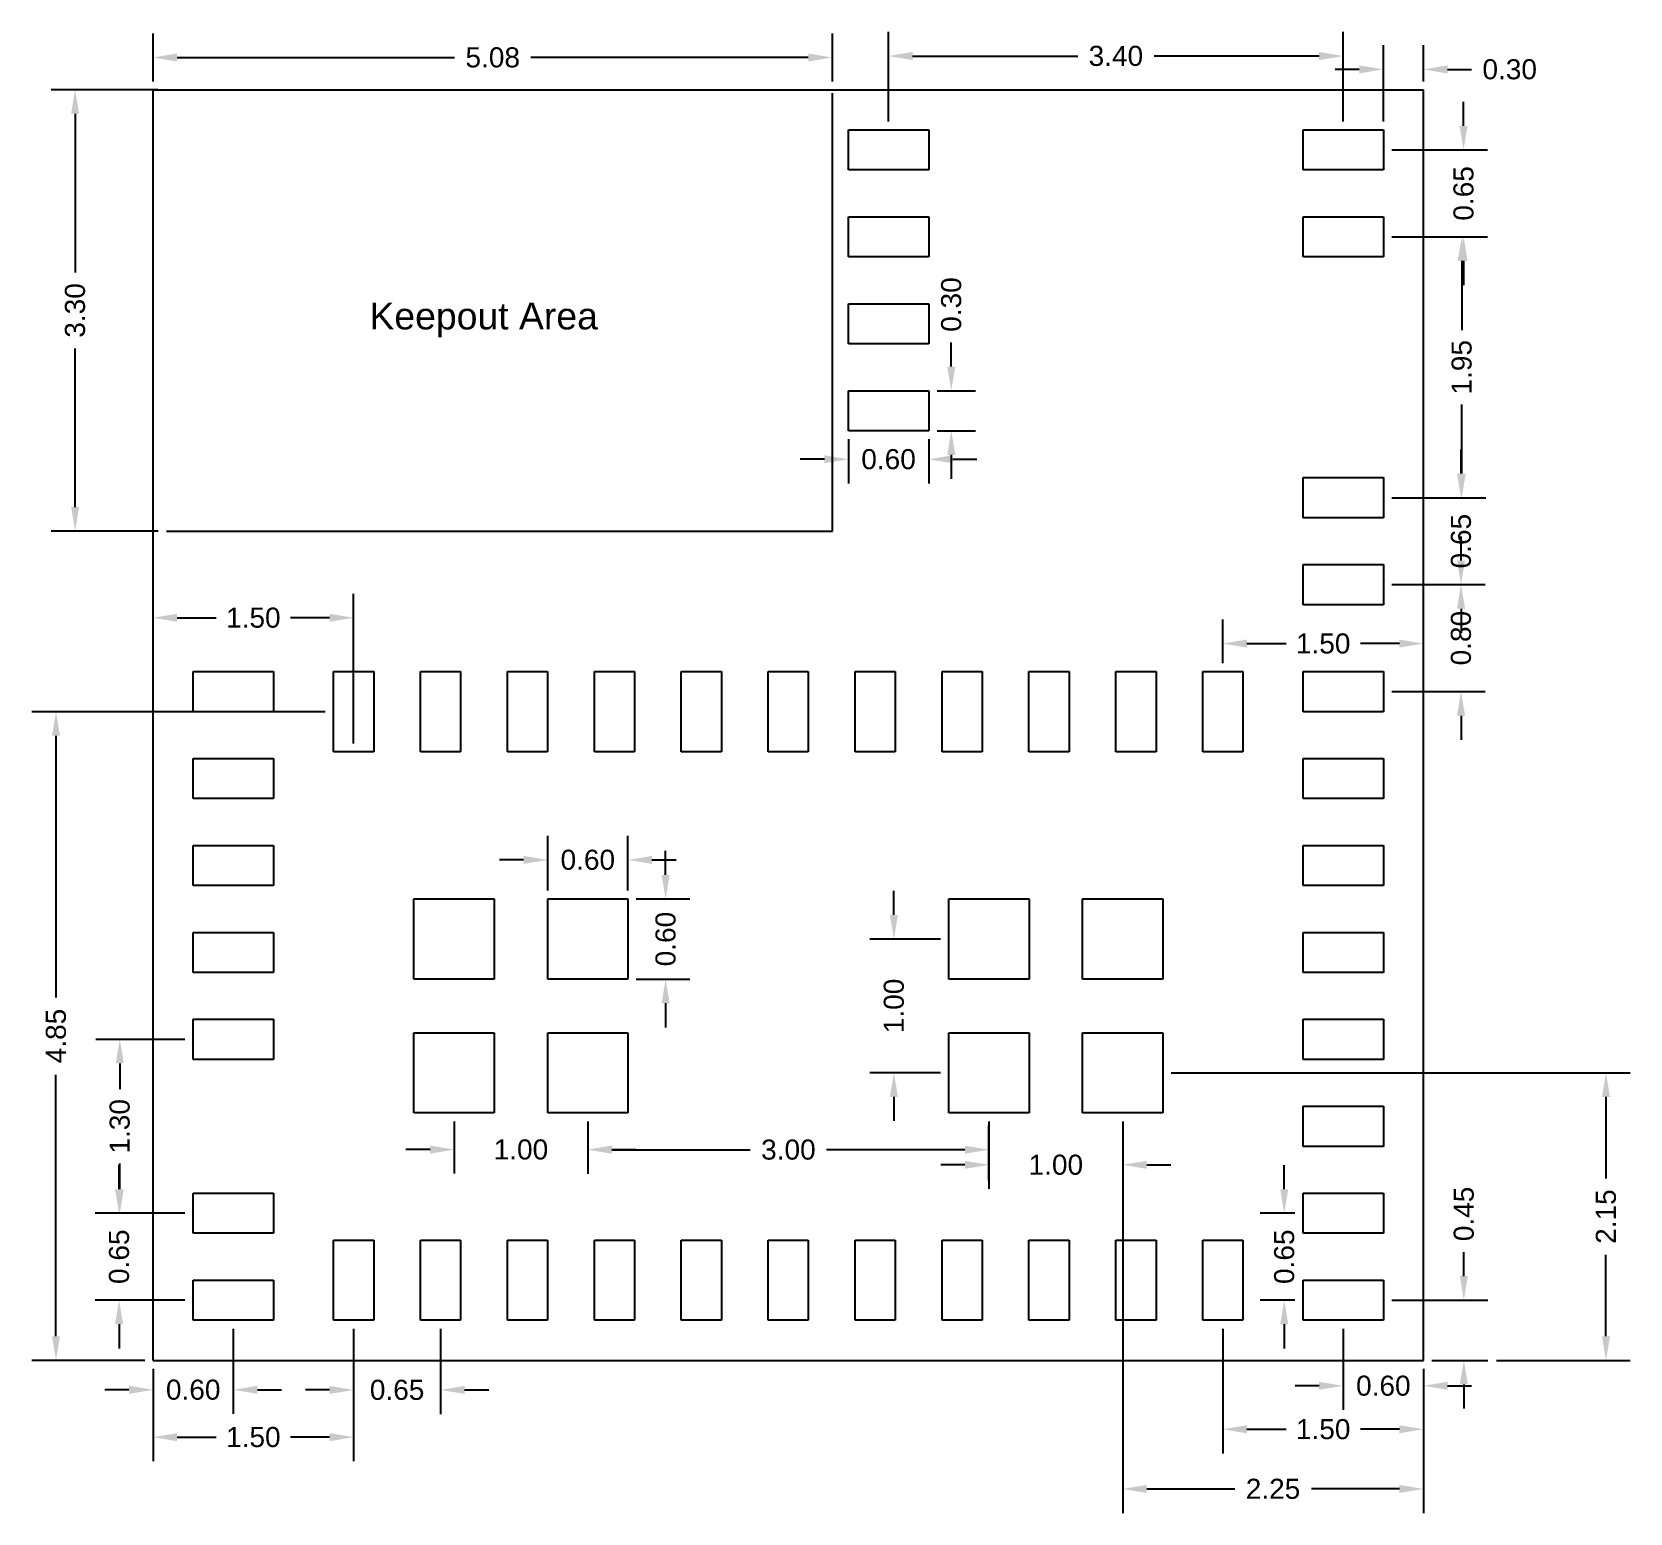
# Model space of a CAD drawing. Header units: inches. Extents: x 2.6 to 14.5, y 3.1 to 14.2.
import ezdxf

# ---------------------------------------------------------------- set-up
doc = ezdxf.new("R2010")
doc.units = ezdxf.units.IN
for name, color, linetype in [('DIM', 4, 'Continuous'), ('Top Layer', 1, 'Continuous'), ('Top Overlay', 2, 'Continuous')]:
    doc.layers.add(name, color=color, linetype=linetype)
doc.styles.get("Standard").update_dxf_attribs({"font": 'arial.ttf'})
doc.dimstyles.get("Standard").update_dxf_attribs({"dimtxt": 0.15, "dimasz": 0.18, "dimexe": 0.18, "dimexo": 0.0625, "dimgap": 0.09, "dimtad": 0, "dimzin": 0, "dimdsep": 46, "dimtxsty": 'Standard', "dimcen": 0.09, "dimadec": 0, "dimazin": 0, "dimtfac": 1, "dimtofl": 0, "dimtmove": 0, "dimatfit": 3, "dimfxl": 1, "dimtolj": 1, "dimtzin": 0, "dimarcsym": 0})

# ---------------------------------------------------------------- blocks, each defined once
blk = doc.blocks.new('*D1')
at = {"layer": 'Defpoints', "color": 0, "transparency": 16777216}
for p in [(12.382, 14.03), (8.982, 13.478), (12.382, 13.478)]:
    blk.add_point(p, dxfattribs=at)
at = {"layer": 'DIM', "color": 0, "lineweight": -2, "transparency": 16777216}
for p, q in [((8.982, 13.54), (8.982, 14.21)), ((12.382, 13.54), (12.382, 14.21)), ((9.162, 14.03), (10.398, 14.03)), ((12.202, 14.03), (10.967, 14.03))]:
    blk.add_line(p, q, dxfattribs=at)
at = {"layer": 'DIM', "color": 0, "transparency": 16777216}
for points in [[(9.162, 14.06), (9.162, 14), (8.982, 14.03)], [(12.202, 14.06), (12.202, 14), (12.382, 14.03)]]:
    blk.add_solid(points, dxfattribs=at)
at = {"layer": 'DIM', "color": 0, "transparency": 16777216, "insert": (10.682, 14.03), "char_height": 0.15, "attachment_point": 5}
blk.add_mtext('\\A1;3.40', dxfattribs=at)
blk = doc.blocks.new('*D2')
at = {"layer": 'Defpoints', "color": 0, "transparency": 16777216}
for p in [(12.982, 13.93), (12.982, 13.778), (12.682, 13.478)]:
    blk.add_point(p, dxfattribs=at)
at = {"layer": 'DIM', "color": 0, "lineweight": -2, "transparency": 16777216}
for p, q in [((12.682, 13.54), (12.682, 14.11)), ((12.982, 13.84), (12.982, 14.11)), ((12.502, 13.93), (12.322, 13.93)), ((13.162, 13.93), (13.342, 13.93))]:
    blk.add_line(p, q, dxfattribs=at)
at = {"layer": 'DIM', "color": 0, "transparency": 16777216}
for points in [[(12.502, 13.96), (12.502, 13.9), (12.682, 13.93)], [(13.162, 13.96), (13.162, 13.9), (12.982, 13.93)]]:
    blk.add_solid(points, dxfattribs=at)
at = {"layer": 'DIM', "color": 0, "transparency": 16777216, "insert": (13.627, 13.93), "char_height": 0.15, "attachment_point": 5}
blk.add_mtext('\\A1;0.30', dxfattribs=at)
blk = doc.blocks.new('*D3')
at = {"layer": 'Defpoints', "color": 0, "transparency": 16777216}
for p in [(8.562, 14.019), (3.482, 13.778), (8.562, 13.778)]:
    blk.add_point(p, dxfattribs=at)
at = {"layer": 'DIM', "color": 0, "lineweight": -2, "transparency": 16777216}
for p, q in [((3.482, 13.84), (3.482, 14.199)), ((8.562, 13.84), (8.562, 14.199)), ((3.662, 14.019), (5.737, 14.019)), ((8.382, 14.019), (6.307, 14.019))]:
    blk.add_line(p, q, dxfattribs=at)
at = {"layer": 'DIM', "color": 0, "transparency": 16777216}
for points in [[(3.662, 14.049), (3.662, 13.989), (3.482, 14.019)], [(8.382, 14.049), (8.382, 13.989), (8.562, 14.019)]]:
    blk.add_solid(points, dxfattribs=at)
at = {"layer": 'DIM', "color": 0, "transparency": 16777216, "insert": (6.022, 14.019), "char_height": 0.15, "attachment_point": 5}
blk.add_mtext('\\A1;5.08', dxfattribs=at)
blk = doc.blocks.new('*D4')
at = {"layer": 'Defpoints', "color": 0, "transparency": 16777216}
for p in [(2.899, 13.778), (3.582, 13.778), (3.582, 10.478)]:
    blk.add_point(p, dxfattribs=at)
at = {"layer": 'DIM', "color": 0, "lineweight": -2, "transparency": 16777216}
for p, q in [((3.52, 13.778), (2.719, 13.778)), ((2.899, 13.598), (2.899, 12.412)), ((2.899, 10.658), (2.899, 11.843)), ((3.52, 10.478), (2.719, 10.478))]:
    blk.add_line(p, q, dxfattribs=at)
at = {"layer": 'DIM', "color": 0, "transparency": 16777216}
for points in [[(2.869, 13.598), (2.929, 13.598), (2.899, 13.778)], [(2.869, 10.658), (2.929, 10.658), (2.899, 10.478)]]:
    blk.add_solid(points, dxfattribs=at)
at = {"layer": 'DIM', "color": 0, "transparency": 16777216, "insert": (2.899, 12.128), "char_height": 0.15, "attachment_point": 5, "rotation": 90}
blk.add_mtext('\\A1;3.30', dxfattribs=at)
blk = doc.blocks.new('*D6')
at = {"layer": 'Defpoints', "color": 0, "transparency": 16777216}
for p in [(12.682, 13.328), (13.282, 13.328), (12.682, 12.678)]:
    blk.add_point(p, dxfattribs=at)
at = {"layer": 'DIM', "color": 0, "lineweight": -2, "transparency": 16777216}
for p, q in [((13.282, 13.508), (13.282, 13.688)), ((12.745, 13.328), (13.462, 13.328)), ((12.745, 12.678), (13.462, 12.678)), ((13.282, 12.498), (13.282, 12.318))]:
    blk.add_line(p, q, dxfattribs=at)
at = {"layer": 'DIM', "color": 0, "transparency": 16777216}
for points in [[(13.252, 13.508), (13.312, 13.508), (13.282, 13.328)], [(13.252, 12.498), (13.312, 12.498), (13.282, 12.678)]]:
    blk.add_solid(points, dxfattribs=at)
at = {"layer": 'DIM', "color": 0, "transparency": 16777216, "insert": (13.282, 13.003), "char_height": 0.15, "attachment_point": 5, "rotation": 90}
blk.add_mtext('\\A1;0.65', dxfattribs=at)
blk = doc.blocks.new('*D7')
at = {"layer": 'Defpoints', "color": 0, "transparency": 16777216}
for p in [(12.682, 12.678), (12.682, 10.728), (13.268, 10.728)]:
    blk.add_point(p, dxfattribs=at)
at = {"layer": 'DIM', "color": 0, "lineweight": -2, "transparency": 16777216}
for p, q in [((12.745, 12.678), (13.448, 12.678)), ((13.268, 12.498), (13.268, 11.981)), ((13.268, 10.908), (13.268, 11.424)), ((12.745, 10.728), (13.448, 10.728))]:
    blk.add_line(p, q, dxfattribs=at)
at = {"layer": 'DIM', "color": 0, "transparency": 16777216}
for points in [[(13.238, 12.498), (13.298, 12.498), (13.268, 12.678)], [(13.238, 10.908), (13.298, 10.908), (13.268, 10.728)]]:
    blk.add_solid(points, dxfattribs=at)
at = {"layer": 'DIM', "color": 0, "transparency": 16777216, "insert": (13.268, 11.703), "char_height": 0.15, "attachment_point": 5, "rotation": 90}
blk.add_mtext('\\A1;1.95', dxfattribs=at)
blk = doc.blocks.new('*D8')
at = {"layer": 'Defpoints', "color": 0, "transparency": 16777216}
for p in [(12.682, 10.728), (13.263, 10.728), (12.682, 10.078)]:
    blk.add_point(p, dxfattribs=at)
at = {"layer": 'DIM', "color": 0, "lineweight": -2, "transparency": 16777216}
for p, q in [((13.263, 10.908), (13.263, 11.088)), ((12.745, 10.728), (13.443, 10.728)), ((12.745, 10.078), (13.443, 10.078)), ((13.263, 9.898), (13.263, 9.718))]:
    blk.add_line(p, q, dxfattribs=at)
at = {"layer": 'DIM', "color": 0, "transparency": 16777216}
for points in [[(13.233, 10.908), (13.293, 10.908), (13.263, 10.728)], [(13.233, 9.898), (13.293, 9.898), (13.263, 10.078)]]:
    blk.add_solid(points, dxfattribs=at)
at = {"layer": 'DIM', "color": 0, "transparency": 16777216, "insert": (13.263, 10.403), "char_height": 0.15, "attachment_point": 5, "rotation": 90}
blk.add_mtext('\\A1;0.65', dxfattribs=at)
blk = doc.blocks.new('*D9')
at = {"layer": 'Defpoints', "color": 0, "transparency": 16777216}
for p in [(12.682, 10.078), (13.263, 10.078), (12.682, 9.278)]:
    blk.add_point(p, dxfattribs=at)
at = {"layer": 'DIM', "color": 0, "lineweight": -2, "transparency": 16777216}
for p, q in [((13.263, 10.258), (13.263, 10.438)), ((12.745, 10.078), (13.443, 10.078)), ((12.745, 9.278), (13.443, 9.278)), ((13.263, 9.098), (13.263, 8.918))]:
    blk.add_line(p, q, dxfattribs=at)
at = {"layer": 'DIM', "color": 0, "transparency": 16777216}
for points in [[(13.233, 10.258), (13.293, 10.258), (13.263, 10.078)], [(13.233, 9.098), (13.293, 9.098), (13.263, 9.278)]]:
    blk.add_solid(points, dxfattribs=at)
at = {"layer": 'DIM', "color": 0, "transparency": 16777216, "insert": (13.263, 9.678), "char_height": 0.15, "attachment_point": 5, "rotation": 90}
blk.add_mtext('\\A1;0.80', dxfattribs=at)
blk = doc.blocks.new('*D10')
at = {"layer": 'Defpoints', "color": 0, "transparency": 16777216}
for p in [(12.682, 4.728), (13.284, 4.728), (12.982, 4.278)]:
    blk.add_point(p, dxfattribs=at)
at = {"layer": 'DIM', "color": 0, "lineweight": -2, "transparency": 16777216}
for p, q in [((13.284, 4.908), (13.284, 5.088)), ((12.745, 4.728), (13.464, 4.728)), ((13.045, 4.278), (13.464, 4.278)), ((13.284, 4.098), (13.284, 3.918))]:
    blk.add_line(p, q, dxfattribs=at)
at = {"layer": 'DIM', "color": 0, "transparency": 16777216}
for points in [[(13.254, 4.908), (13.314, 4.908), (13.284, 4.728)], [(13.254, 4.098), (13.314, 4.098), (13.284, 4.278)]]:
    blk.add_solid(points, dxfattribs=at)
at = {"layer": 'DIM', "color": 0, "transparency": 16777216, "insert": (13.284, 5.373), "char_height": 0.15, "attachment_point": 5, "rotation": 90}
blk.add_mtext('\\A1;0.45', dxfattribs=at)
blk = doc.blocks.new('*D12')
at = {"layer": 'Defpoints', "color": 0, "transparency": 16777216}
for p in [(12.382, 4.578), (12.982, 4.278), (12.382, 4.088)]:
    blk.add_point(p, dxfattribs=at)
at = {"layer": 'DIM', "color": 0, "lineweight": -2, "transparency": 16777216}
for p, q in [((12.382, 4.515), (12.382, 3.908)), ((12.982, 4.215), (12.982, 3.908)), ((12.202, 4.088), (12.022, 4.088)), ((13.162, 4.088), (13.342, 4.088))]:
    blk.add_line(p, q, dxfattribs=at)
at = {"layer": 'DIM', "color": 0, "transparency": 16777216}
for points in [[(12.202, 4.118), (12.202, 4.058), (12.382, 4.088)], [(13.162, 4.118), (13.162, 4.058), (12.982, 4.088)]]:
    blk.add_solid(points, dxfattribs=at)
at = {"layer": 'DIM', "color": 0, "transparency": 16777216, "insert": (12.682, 4.088), "char_height": 0.15, "attachment_point": 5}
blk.add_mtext('\\A1;0.60', dxfattribs=at)
blk = doc.blocks.new('*D13')
at = {"layer": 'Defpoints', "color": 0, "transparency": 16777216}
for p in [(11.482, 4.578), (12.982, 4.278), (11.482, 3.763)]:
    blk.add_point(p, dxfattribs=at)
at = {"layer": 'DIM', "color": 0, "lineweight": -2, "transparency": 16777216}
for p, q in [((11.482, 4.515), (11.482, 3.583)), ((12.982, 4.215), (12.982, 3.583)), ((11.662, 3.763), (11.955, 3.763)), ((12.802, 3.763), (12.51, 3.763))]:
    blk.add_line(p, q, dxfattribs=at)
at = {"layer": 'DIM', "color": 0, "transparency": 16777216}
for points in [[(11.662, 3.793), (11.662, 3.733), (11.482, 3.763)], [(12.802, 3.793), (12.802, 3.733), (12.982, 3.763)]]:
    blk.add_solid(points, dxfattribs=at)
at = {"layer": 'DIM', "color": 0, "transparency": 16777216, "insert": (12.232, 3.763), "char_height": 0.15, "attachment_point": 5}
blk.add_mtext('\\A1;1.50', dxfattribs=at)
blk = doc.blocks.new('*D14')
at = {"layer": 'Defpoints', "color": 0, "transparency": 16777216}
for p in [(4.082, 4.578), (3.482, 4.278), (4.082, 4.058)]:
    blk.add_point(p, dxfattribs=at)
at = {"layer": 'DIM', "color": 0, "lineweight": -2, "transparency": 16777216}
for p, q in [((4.082, 4.515), (4.082, 3.878)), ((3.482, 4.215), (3.482, 3.878)), ((3.302, 4.058), (3.122, 4.058)), ((4.262, 4.058), (4.442, 4.058))]:
    blk.add_line(p, q, dxfattribs=at)
at = {"layer": 'DIM', "color": 0, "transparency": 16777216}
for points in [[(3.302, 4.088), (3.302, 4.028), (3.482, 4.058)], [(4.262, 4.088), (4.262, 4.028), (4.082, 4.058)]]:
    blk.add_solid(points, dxfattribs=at)
at = {"layer": 'DIM', "color": 0, "transparency": 16777216, "insert": (3.782, 4.058), "char_height": 0.15, "attachment_point": 5}
blk.add_mtext('\\A1;0.60', dxfattribs=at)
blk = doc.blocks.new('*D15')
at = {"layer": 'Defpoints', "color": 0, "transparency": 16777216}
for p in [(4.982, 4.578), (3.482, 4.278), (4.982, 3.704)]:
    blk.add_point(p, dxfattribs=at)
at = {"layer": 'DIM', "color": 0, "lineweight": -2, "transparency": 16777216}
for p, q in [((4.982, 4.515), (4.982, 3.524)), ((3.482, 4.215), (3.482, 3.524)), ((3.662, 3.704), (3.955, 3.704)), ((4.802, 3.704), (4.51, 3.704))]:
    blk.add_line(p, q, dxfattribs=at)
at = {"layer": 'DIM', "color": 0, "transparency": 16777216}
for points in [[(3.662, 3.734), (3.662, 3.674), (3.482, 3.704)], [(4.802, 3.734), (4.802, 3.674), (4.982, 3.704)]]:
    blk.add_solid(points, dxfattribs=at)
at = {"layer": 'DIM', "color": 0, "transparency": 16777216, "insert": (4.232, 3.704), "char_height": 0.15, "attachment_point": 5}
blk.add_mtext('\\A1;1.50', dxfattribs=at)
blk = doc.blocks.new('*D16')
at = {"layer": 'Defpoints', "color": 0, "transparency": 16777216}
for p in [(4.982, 4.578), (5.632, 4.578), (5.632, 4.057)]:
    blk.add_point(p, dxfattribs=at)
at = {"layer": 'DIM', "color": 0, "lineweight": -2, "transparency": 16777216}
for p, q in [((4.982, 4.515), (4.982, 3.877)), ((5.632, 4.515), (5.632, 3.877)), ((4.802, 4.057), (4.622, 4.057)), ((5.812, 4.057), (5.992, 4.057))]:
    blk.add_line(p, q, dxfattribs=at)
at = {"layer": 'DIM', "color": 0, "transparency": 16777216}
for points in [[(4.802, 4.087), (4.802, 4.027), (4.982, 4.057)], [(5.812, 4.087), (5.812, 4.027), (5.632, 4.057)]]:
    blk.add_solid(points, dxfattribs=at)
at = {"layer": 'DIM', "color": 0, "transparency": 16777216, "insert": (5.307, 4.057), "char_height": 0.15, "attachment_point": 5}
blk.add_mtext('\\A1;0.65', dxfattribs=at)
blk = doc.blocks.new('*D18')
at = {"layer": 'Defpoints', "color": 0, "transparency": 16777216}
for p in [(3.228, 5.378), (3.782, 5.378), (3.782, 4.728)]:
    blk.add_point(p, dxfattribs=at)
at = {"layer": 'DIM', "color": 0, "lineweight": -2, "transparency": 16777216}
for p, q in [((3.228, 5.558), (3.228, 5.738)), ((3.72, 5.378), (3.048, 5.378)), ((3.72, 4.728), (3.048, 4.728)), ((3.228, 4.548), (3.228, 4.368))]:
    blk.add_line(p, q, dxfattribs=at)
at = {"layer": 'DIM', "color": 0, "transparency": 16777216}
for points in [[(3.198, 5.558), (3.258, 5.558), (3.228, 5.378)], [(3.198, 4.548), (3.258, 4.548), (3.228, 4.728)]]:
    blk.add_solid(points, dxfattribs=at)
at = {"layer": 'DIM', "color": 0, "transparency": 16777216, "insert": (3.228, 5.053), "char_height": 0.15, "attachment_point": 5, "rotation": 90}
blk.add_mtext('\\A1;0.65', dxfattribs=at)
blk = doc.blocks.new('*D19')
at = {"layer": 'Defpoints', "color": 0, "transparency": 16777216}
for p in [(3.233, 6.678), (3.782, 6.678), (3.782, 5.378)]:
    blk.add_point(p, dxfattribs=at)
at = {"layer": 'DIM', "color": 0, "lineweight": -2, "transparency": 16777216}
for p, q in [((3.72, 6.678), (3.053, 6.678)), ((3.233, 6.498), (3.233, 6.305)), ((3.233, 5.558), (3.233, 5.75)), ((3.72, 5.378), (3.053, 5.378))]:
    blk.add_line(p, q, dxfattribs=at)
at = {"layer": 'DIM', "color": 0, "transparency": 16777216}
for points in [[(3.203, 6.498), (3.263, 6.498), (3.233, 6.678)], [(3.203, 5.558), (3.263, 5.558), (3.233, 5.378)]]:
    blk.add_solid(points, dxfattribs=at)
at = {"layer": 'DIM', "color": 0, "transparency": 16777216, "insert": (3.233, 6.028), "char_height": 0.15, "attachment_point": 5, "rotation": 90}
blk.add_mtext('\\A1;1.30', dxfattribs=at)
blk = doc.blocks.new('*D20')
at = {"layer": 'Defpoints', "color": 0, "transparency": 16777216}
for p in [(2.756, 9.128), (4.832, 9.128), (3.482, 4.278)]:
    blk.add_point(p, dxfattribs=at)
at = {"layer": 'DIM', "color": 0, "lineweight": -2, "transparency": 16777216}
for p, q in [((4.77, 9.128), (2.576, 9.128)), ((2.756, 8.948), (2.756, 6.991)), ((2.756, 4.458), (2.756, 6.414)), ((3.42, 4.278), (2.576, 4.278))]:
    blk.add_line(p, q, dxfattribs=at)
at = {"layer": 'DIM', "color": 0, "transparency": 16777216}
for points in [[(2.726, 8.948), (2.786, 8.948), (2.756, 9.128)], [(2.726, 4.458), (2.786, 4.458), (2.756, 4.278)]]:
    blk.add_solid(points, dxfattribs=at)
at = {"layer": 'DIM', "color": 0, "transparency": 16777216, "insert": (2.756, 6.703), "char_height": 0.15, "attachment_point": 5, "rotation": 90}
blk.add_mtext('\\A1;4.85', dxfattribs=at)
blk = doc.blocks.new('*D21')
at = {"layer": 'Defpoints', "color": 0, "transparency": 16777216}
for p in [(4.982, 9.83), (3.482, 8.885), (4.982, 8.828)]:
    blk.add_point(p, dxfattribs=at)
at = {"layer": 'DIM', "color": 0, "lineweight": -2, "transparency": 16777216}
for p, q in [((3.482, 8.947), (3.482, 10.01)), ((4.982, 8.89), (4.982, 10.01)), ((3.662, 9.83), (3.955, 9.83)), ((4.802, 9.83), (4.51, 9.83))]:
    blk.add_line(p, q, dxfattribs=at)
at = {"layer": 'DIM', "color": 0, "transparency": 16777216}
for points in [[(3.662, 9.86), (3.662, 9.8), (3.482, 9.83)], [(4.802, 9.86), (4.802, 9.8), (4.982, 9.83)]]:
    blk.add_solid(points, dxfattribs=at)
at = {"layer": 'DIM', "color": 0, "transparency": 16777216, "insert": (4.232, 9.83), "char_height": 0.15, "attachment_point": 5}
blk.add_mtext('\\A1;1.50', dxfattribs=at)
blk = doc.blocks.new('*D22')
at = {"layer": 'Defpoints', "color": 0, "transparency": 16777216}
for p in [(11.482, 9.637), (12.982, 9.568), (11.482, 9.428)]:
    blk.add_point(p, dxfattribs=at)
at = {"layer": 'DIM', "color": 0, "lineweight": -2, "transparency": 16777216}
for p, q in [((11.482, 9.49), (11.482, 9.817)), ((12.982, 9.631), (12.982, 9.817)), ((11.662, 9.637), (11.955, 9.637)), ((12.802, 9.637), (12.51, 9.637))]:
    blk.add_line(p, q, dxfattribs=at)
at = {"layer": 'DIM', "color": 0, "transparency": 16777216}
for points in [[(11.662, 9.667), (11.662, 9.607), (11.482, 9.637)], [(12.802, 9.667), (12.802, 9.607), (12.982, 9.637)]]:
    blk.add_solid(points, dxfattribs=at)
at = {"layer": 'DIM', "color": 0, "transparency": 16777216, "insert": (12.232, 9.637), "char_height": 0.15, "attachment_point": 5}
blk.add_mtext('\\A1;1.50', dxfattribs=at)
blk = doc.blocks.new('*D23')
at = {"layer": 'Defpoints', "color": 0, "transparency": 16777216}
for p in [(10.733, 6.128), (12.982, 4.278), (12.982, 3.317)]:
    blk.add_point(p, dxfattribs=at)
at = {"layer": 'DIM', "color": 0, "lineweight": -2, "transparency": 16777216}
for p, q in [((10.733, 6.065), (10.733, 3.137)), ((12.982, 4.215), (12.982, 3.137)), ((10.913, 3.317), (11.571, 3.317)), ((12.802, 3.317), (12.144, 3.317))]:
    blk.add_line(p, q, dxfattribs=at)
at = {"layer": 'DIM', "color": 0, "transparency": 16777216}
for points in [[(10.913, 3.347), (10.913, 3.287), (10.733, 3.317)], [(12.802, 3.347), (12.802, 3.287), (12.982, 3.317)]]:
    blk.add_solid(points, dxfattribs=at)
at = {"layer": 'DIM', "color": 0, "transparency": 16777216, "insert": (11.857, 3.317), "char_height": 0.15, "attachment_point": 5}
blk.add_mtext('\\A1;2.25', dxfattribs=at)
blk = doc.blocks.new('*D24')
at = {"layer": 'Defpoints', "color": 0, "transparency": 16777216}
for p in [(11.033, 6.428), (14.347, 6.428), (13.464, 4.278)]:
    blk.add_point(p, dxfattribs=at)
at = {"layer": 'DIM', "color": 0, "lineweight": -2, "transparency": 16777216}
for p, q in [((11.095, 6.428), (14.527, 6.428)), ((14.347, 6.248), (14.347, 5.639)), ((14.347, 4.458), (14.347, 5.066)), ((13.527, 4.278), (14.527, 4.278))]:
    blk.add_line(p, q, dxfattribs=at)
at = {"layer": 'DIM', "color": 0, "transparency": 16777216}
for points in [[(14.317, 6.248), (14.377, 6.248), (14.347, 6.428)], [(14.317, 4.458), (14.377, 4.458), (14.347, 4.278)]]:
    blk.add_solid(points, dxfattribs=at)
at = {"layer": 'DIM', "color": 0, "transparency": 16777216, "insert": (14.347, 5.353), "char_height": 0.15, "attachment_point": 5, "rotation": 90}
blk.add_mtext('\\A1;2.15', dxfattribs=at)
blk = doc.blocks.new('*D25')
at = {"layer": 'Defpoints', "color": 0, "transparency": 16777216}
for p in [(9.733, 6.128), (10.733, 6.08), (9.733, 5.74)]:
    blk.add_point(p, dxfattribs=at)
at = {"layer": 'DIM', "color": 0, "lineweight": -2, "transparency": 16777216}
for p, q in [((9.733, 6.065), (9.733, 5.56)), ((10.733, 6.018), (10.733, 5.56)), ((9.553, 5.74), (9.373, 5.74)), ((10.913, 5.74), (11.093, 5.74))]:
    blk.add_line(p, q, dxfattribs=at)
at = {"layer": 'DIM', "color": 0, "transparency": 16777216}
for points in [[(9.553, 5.77), (9.553, 5.71), (9.733, 5.74)], [(10.913, 5.77), (10.913, 5.71), (10.733, 5.74)]]:
    blk.add_solid(points, dxfattribs=at)
at = {"layer": 'DIM', "color": 0, "transparency": 16777216, "insert": (10.233, 5.74), "char_height": 0.15, "attachment_point": 5}
blk.add_mtext('\\A1;1.00', dxfattribs=at)
blk = doc.blocks.new('*D26')
at = {"layer": 'Defpoints', "color": 0, "transparency": 16777216}
for p in [(6.733, 6.128), (6.733, 5.853), (9.733, 5.56)]:
    blk.add_point(p, dxfattribs=at)
at = {"layer": 'DIM', "color": 0, "lineweight": -2, "transparency": 16777216}
for p, q in [((6.733, 6.065), (6.733, 5.673)), ((9.733, 5.623), (9.733, 6.033)), ((6.913, 5.853), (7.948, 5.853)), ((9.553, 5.853), (8.517, 5.853))]:
    blk.add_line(p, q, dxfattribs=at)
at = {"layer": 'DIM', "color": 0, "transparency": 16777216}
for points in [[(6.913, 5.883), (6.913, 5.823), (6.733, 5.853)], [(9.553, 5.883), (9.553, 5.823), (9.733, 5.853)]]:
    blk.add_solid(points, dxfattribs=at)
at = {"layer": 'DIM', "color": 0, "transparency": 16777216, "insert": (8.233, 5.853), "char_height": 0.15, "attachment_point": 5}
blk.add_mtext('\\A1;3.00', dxfattribs=at)
blk = doc.blocks.new('*D27')
at = {"layer": 'Defpoints', "color": 0, "transparency": 16777216}
for p in [(5.733, 6.128), (6.733, 6.128), (5.733, 5.854)]:
    blk.add_point(p, dxfattribs=at)
at = {"layer": 'DIM', "color": 0, "lineweight": -2, "transparency": 16777216}
for p, q in [((5.733, 6.065), (5.733, 5.674)), ((6.733, 6.065), (6.733, 5.674)), ((5.553, 5.854), (5.373, 5.854)), ((6.913, 5.854), (7.093, 5.854))]:
    blk.add_line(p, q, dxfattribs=at)
at = {"layer": 'DIM', "color": 0, "transparency": 16777216}
for points in [[(5.553, 5.884), (5.553, 5.824), (5.733, 5.854)], [(6.913, 5.884), (6.913, 5.824), (6.733, 5.854)]]:
    blk.add_solid(points, dxfattribs=at)
at = {"layer": 'DIM', "color": 0, "transparency": 16777216, "insert": (6.233, 5.854), "char_height": 0.15, "attachment_point": 5}
blk.add_mtext('\\A1;1.00', dxfattribs=at)
blk = doc.blocks.new('*D28')
at = {"layer": 'Defpoints', "color": 0, "transparency": 16777216}
for p in [(9.022, 7.428), (9.433, 7.428), (9.433, 6.428)]:
    blk.add_point(p, dxfattribs=at)
at = {"layer": 'DIM', "color": 0, "lineweight": -2, "transparency": 16777216}
for p, q in [((9.022, 7.608), (9.022, 7.788)), ((9.37, 7.428), (8.842, 7.428)), ((9.37, 6.428), (8.842, 6.428)), ((9.022, 6.248), (9.022, 6.068))]:
    blk.add_line(p, q, dxfattribs=at)
at = {"layer": 'DIM', "color": 0, "transparency": 16777216}
for points in [[(8.992, 7.608), (9.052, 7.608), (9.022, 7.428)], [(8.992, 6.248), (9.052, 6.248), (9.022, 6.428)]]:
    blk.add_solid(points, dxfattribs=at)
at = {"layer": 'DIM', "color": 0, "transparency": 16777216, "insert": (9.022, 6.928), "char_height": 0.15, "attachment_point": 5, "rotation": 90}
blk.add_mtext('\\A1;1.00', dxfattribs=at)
blk = doc.blocks.new('*D29')
at = {"layer": 'Defpoints', "color": 0, "transparency": 16777216}
for p in [(7.033, 7.728), (7.315, 7.728), (7.033, 7.128)]:
    blk.add_point(p, dxfattribs=at)
at = {"layer": 'DIM', "color": 0, "lineweight": -2, "transparency": 16777216}
for p, q in [((7.315, 7.908), (7.315, 8.088)), ((7.095, 7.728), (7.495, 7.728)), ((7.095, 7.128), (7.495, 7.128)), ((7.315, 6.948), (7.315, 6.768))]:
    blk.add_line(p, q, dxfattribs=at)
at = {"layer": 'DIM', "color": 0, "transparency": 16777216}
for points in [[(7.285, 7.908), (7.345, 7.908), (7.315, 7.728)], [(7.285, 6.948), (7.345, 6.948), (7.315, 7.128)]]:
    blk.add_solid(points, dxfattribs=at)
at = {"layer": 'DIM', "color": 0, "transparency": 16777216, "insert": (7.315, 7.428), "char_height": 0.15, "attachment_point": 5, "rotation": 90}
blk.add_mtext('\\A1;0.60', dxfattribs=at)
blk = doc.blocks.new('*D30')
at = {"layer": 'Defpoints', "color": 0, "transparency": 16777216}
for p in [(7.033, 8.02), (6.433, 7.728), (7.033, 7.728)]:
    blk.add_point(p, dxfattribs=at)
at = {"layer": 'DIM', "color": 0, "lineweight": -2, "transparency": 16777216}
for p, q in [((6.433, 7.79), (6.433, 8.2)), ((7.033, 7.79), (7.033, 8.2)), ((6.253, 8.02), (6.073, 8.02)), ((7.213, 8.02), (7.393, 8.02))]:
    blk.add_line(p, q, dxfattribs=at)
at = {"layer": 'DIM', "color": 0, "transparency": 16777216}
for points in [[(6.253, 8.05), (6.253, 7.99), (6.433, 8.02)], [(7.213, 8.05), (7.213, 7.99), (7.033, 8.02)]]:
    blk.add_solid(points, dxfattribs=at)
at = {"layer": 'DIM', "color": 0, "transparency": 16777216, "insert": (6.733, 8.02), "char_height": 0.15, "attachment_point": 5}
blk.add_mtext('\\A1;0.60', dxfattribs=at)
blk = doc.blocks.new('*D31')
at = {"layer": 'Defpoints', "color": 0, "transparency": 16777216}
for p in [(11.941, 5.378), (12.082, 5.378), (12.082, 4.728)]:
    blk.add_point(p, dxfattribs=at)
at = {"layer": 'DIM', "color": 0, "lineweight": -2, "transparency": 16777216}
for p, q in [((11.941, 5.558), (11.941, 5.738)), ((12.02, 5.378), (11.761, 5.378)), ((12.02, 4.728), (11.761, 4.728)), ((11.941, 4.548), (11.941, 4.368))]:
    blk.add_line(p, q, dxfattribs=at)
at = {"layer": 'DIM', "color": 0, "transparency": 16777216}
for points in [[(11.911, 5.558), (11.971, 5.558), (11.941, 5.378)], [(11.911, 4.548), (11.971, 4.548), (11.941, 4.728)]]:
    blk.add_solid(points, dxfattribs=at)
at = {"layer": 'DIM', "color": 0, "transparency": 16777216, "insert": (11.941, 5.053), "char_height": 0.15, "attachment_point": 5, "rotation": 90}
blk.add_mtext('\\A1;0.65', dxfattribs=at)
blk = doc.blocks.new('*D32')
at = {"layer": 'Defpoints', "color": 0, "transparency": 16777216}
for p in [(9.282, 11.528), (9.451, 11.528), (9.282, 11.228)]:
    blk.add_point(p, dxfattribs=at)
at = {"layer": 'DIM', "color": 0, "lineweight": -2, "transparency": 16777216}
for p, q in [((9.451, 11.708), (9.451, 11.888)), ((9.345, 11.528), (9.631, 11.528)), ((9.345, 11.228), (9.631, 11.228)), ((9.451, 11.048), (9.451, 10.868))]:
    blk.add_line(p, q, dxfattribs=at)
at = {"layer": 'DIM', "color": 0, "transparency": 16777216}
for points in [[(9.421, 11.708), (9.481, 11.708), (9.451, 11.528)], [(9.421, 11.048), (9.481, 11.048), (9.451, 11.228)]]:
    blk.add_solid(points, dxfattribs=at)
at = {"layer": 'DIM', "color": 0, "transparency": 16777216, "insert": (9.451, 12.172), "char_height": 0.15, "attachment_point": 5, "rotation": 90}
blk.add_mtext('\\A1;0.30', dxfattribs=at)
blk = doc.blocks.new('*D33')
at = {"layer": 'Defpoints', "color": 0, "transparency": 16777216}
for p in [(8.682, 11.228), (9.282, 11.228), (9.282, 11.015)]:
    blk.add_point(p, dxfattribs=at)
at = {"layer": 'DIM', "color": 0, "lineweight": -2, "transparency": 16777216}
for p, q in [((8.682, 11.165), (8.682, 10.835)), ((9.282, 11.165), (9.282, 10.835)), ((8.502, 11.015), (8.322, 11.015)), ((9.462, 11.015), (9.642, 11.015))]:
    blk.add_line(p, q, dxfattribs=at)
at = {"layer": 'DIM', "color": 0, "transparency": 16777216}
for points in [[(8.502, 11.045), (8.502, 10.985), (8.682, 11.015)], [(9.462, 11.045), (9.462, 10.985), (9.282, 11.015)]]:
    blk.add_solid(points, dxfattribs=at)
at = {"layer": 'DIM', "color": 0, "transparency": 16777216, "insert": (8.982, 11.015), "char_height": 0.15, "attachment_point": 5}
blk.add_mtext('\\A1;0.60', dxfattribs=at)

msp = doc.modelspace()

# ---------------------------------------------------------------- linework, layer by layer
at = {"layer": 'Top Layer'}
for p, q in [((8.682, 13.178), (8.682, 13.478)), ((8.682, 13.478), (9.282, 13.478)), ((9.282, 13.478), (9.282, 13.178)), ((12.082, 13.178), (12.082, 13.478)), ((12.082, 13.478), (12.682, 13.478)), ((12.682, 13.478), (12.682, 13.178)), ((9.282, 13.178), (8.682, 13.178)), ((12.682, 13.178), (12.082, 13.178)), ((8.682, 12.528), (8.682, 12.828)), ((8.682, 12.828), (9.282, 12.828)), ((9.282, 12.828), (9.282, 12.528)), ((12.082, 12.528), (12.082, 12.828)), ((12.082, 12.828), (12.682, 12.828)), ((12.682, 12.828), (12.682, 12.528)), ((9.282, 12.528), (8.682, 12.528)), ((12.682, 12.528), (12.082, 12.528)), ((8.682, 11.878), (8.682, 12.178)), ((8.682, 12.178), (9.282, 12.178)), ((9.282, 12.178), (9.282, 11.878)), ((9.282, 11.878), (8.682, 11.878)), ((8.682, 11.228), (8.682, 11.528)), ((8.682, 11.528), (9.282, 11.528)), ((9.282, 11.528), (9.282, 11.228)), ((9.282, 11.228), (8.682, 11.228)), ((12.082, 10.578), (12.082, 10.878)), ((12.082, 10.878), (12.682, 10.878)), ((12.682, 10.878), (12.682, 10.578)), ((12.682, 10.578), (12.082, 10.578)), ((12.082, 9.928), (12.082, 10.228)), ((12.082, 10.228), (12.682, 10.228)), ((12.682, 10.228), (12.682, 9.928)), ((12.682, 9.928), (12.082, 9.928)), ((3.782, 9.128), (3.782, 9.428)), ((3.782, 9.428), (4.382, 9.428)), ((4.382, 9.428), (4.382, 9.128)), ((4.832, 9.428), (5.132, 9.428)), ((4.832, 8.828), (4.832, 9.428)), ((5.132, 9.428), (5.132, 8.828)), ((5.482, 9.428), (5.782, 9.428)), ((5.482, 8.828), (5.482, 9.428)), ((5.782, 9.428), (5.782, 8.828)), ((6.132, 9.428), (6.432, 9.428)), ((6.132, 8.828), (6.132, 9.428)), ((6.432, 9.428), (6.432, 8.828)), ((6.782, 9.428), (7.082, 9.428)), ((6.782, 8.828), (6.782, 9.428)), ((7.082, 9.428), (7.082, 8.828)), ((7.432, 9.428), (7.732, 9.428)), ((7.432, 8.828), (7.432, 9.428)), ((7.732, 9.428), (7.732, 8.828)), ((8.082, 9.428), (8.382, 9.428)), ((8.082, 8.828), (8.082, 9.428)), ((8.382, 9.428), (8.382, 8.828)), ((8.732, 9.428), (9.032, 9.428)), ((8.732, 8.828), (8.732, 9.428)), ((9.032, 9.428), (9.032, 8.828)), ((9.382, 9.428), (9.682, 9.428)), ((9.382, 8.828), (9.382, 9.428)), ((9.682, 9.428), (9.682, 8.828)), ((10.032, 9.428), (10.332, 9.428)), ((10.032, 8.828), (10.032, 9.428)), ((10.332, 9.428), (10.332, 8.828)), ((10.682, 9.428), (10.982, 9.428)), ((10.682, 8.828), (10.682, 9.428)), ((10.982, 9.428), (10.982, 8.828)), ((11.332, 9.428), (11.632, 9.428)), ((11.332, 8.828), (11.332, 9.428)), ((11.632, 9.428), (11.632, 8.828)), ((12.082, 9.128), (12.082, 9.428)), ((12.082, 9.428), (12.682, 9.428)), ((12.682, 9.428), (12.682, 9.128)), ((4.382, 9.128), (3.782, 9.128)), ((12.682, 9.128), (12.082, 9.128)), ((3.782, 8.478), (3.782, 8.778)), ((3.782, 8.778), (4.382, 8.778)), ((4.382, 8.778), (4.382, 8.478)), ((5.132, 8.828), (4.832, 8.828)), ((5.782, 8.828), (5.482, 8.828)), ((6.432, 8.828), (6.132, 8.828)), ((7.082, 8.828), (6.782, 8.828)), ((7.732, 8.828), (7.432, 8.828)), ((8.382, 8.828), (8.082, 8.828)), ((9.032, 8.828), (8.732, 8.828)), ((9.682, 8.828), (9.382, 8.828)), ((10.332, 8.828), (10.032, 8.828)), ((10.982, 8.828), (10.682, 8.828)), ((11.632, 8.828), (11.332, 8.828)), ((12.082, 8.478), (12.082, 8.778)), ((12.082, 8.778), (12.682, 8.778)), ((12.682, 8.778), (12.682, 8.478)), ((4.382, 8.478), (3.782, 8.478)), ((12.682, 8.478), (12.082, 8.478)), ((3.782, 7.828), (3.782, 8.128)), ((3.782, 8.128), (4.382, 8.128)), ((4.382, 8.128), (4.382, 7.828)), ((12.082, 7.828), (12.082, 8.128)), ((12.082, 8.128), (12.682, 8.128)), ((12.682, 8.128), (12.682, 7.828)), ((4.382, 7.828), (3.782, 7.828)), ((12.682, 7.828), (12.082, 7.828)), ((5.433, 7.728), (6.033, 7.728)), ((5.433, 7.128), (5.433, 7.728)), ((6.033, 7.728), (6.033, 7.128)), ((6.433, 7.728), (7.033, 7.728)), ((6.433, 7.128), (6.433, 7.728)), ((7.033, 7.728), (7.033, 7.128)), ((9.433, 7.728), (10.033, 7.728)), ((9.433, 7.128), (9.433, 7.728)), ((10.033, 7.728), (10.033, 7.128)), ((10.433, 7.728), (11.033, 7.728)), ((10.433, 7.128), (10.433, 7.728)), ((11.033, 7.728), (11.033, 7.128)), ((3.782, 7.178), (3.782, 7.478)), ((3.782, 7.478), (4.382, 7.478)), ((4.382, 7.478), (4.382, 7.178)), ((12.082, 7.178), (12.082, 7.478)), ((12.082, 7.478), (12.682, 7.478)), ((12.682, 7.478), (12.682, 7.178)), ((4.382, 7.178), (3.782, 7.178)), ((12.682, 7.178), (12.082, 7.178)), ((6.033, 7.128), (5.433, 7.128)), ((7.033, 7.128), (6.433, 7.128)), ((10.033, 7.128), (9.433, 7.128)), ((11.033, 7.128), (10.433, 7.128)), ((3.782, 6.528), (3.782, 6.828)), ((3.782, 6.828), (4.382, 6.828)), ((4.382, 6.828), (4.382, 6.528)), ((12.082, 6.528), (12.082, 6.828)), ((12.082, 6.828), (12.682, 6.828)), ((12.682, 6.828), (12.682, 6.528)), ((5.433, 6.728), (6.033, 6.728)), ((5.433, 6.128), (5.433, 6.728)), ((6.033, 6.728), (6.033, 6.128)), ((6.433, 6.728), (7.033, 6.728)), ((6.433, 6.128), (6.433, 6.728)), ((7.033, 6.728), (7.033, 6.128)), ((9.433, 6.728), (10.033, 6.728)), ((9.433, 6.128), (9.433, 6.728)), ((10.033, 6.728), (10.033, 6.128)), ((10.433, 6.728), (11.033, 6.728)), ((10.433, 6.128), (10.433, 6.728)), ((11.033, 6.728), (11.033, 6.128)), ((4.382, 6.528), (3.782, 6.528)), ((12.682, 6.528), (12.082, 6.528)), ((6.033, 6.128), (5.433, 6.128)), ((7.033, 6.128), (6.433, 6.128)), ((10.033, 6.128), (9.433, 6.128)), ((11.033, 6.128), (10.433, 6.128)), ((12.082, 5.878), (12.082, 6.178)), ((12.082, 6.178), (12.682, 6.178)), ((12.682, 6.178), (12.682, 5.878)), ((12.682, 5.878), (12.082, 5.878)), ((3.782, 5.228), (3.782, 5.528)), ((3.782, 5.528), (4.382, 5.528)), ((4.382, 5.528), (4.382, 5.228)), ((12.082, 5.228), (12.082, 5.528)), ((12.082, 5.528), (12.682, 5.528)), ((12.682, 5.528), (12.682, 5.228)), ((4.382, 5.228), (3.782, 5.228)), ((4.832, 4.578), (4.832, 5.178)), ((4.832, 5.178), (5.132, 5.178)), ((5.132, 5.178), (5.132, 4.578)), ((5.482, 4.578), (5.482, 5.178)), ((5.482, 5.178), (5.782, 5.178)), ((5.782, 5.178), (5.782, 4.578)), ((6.132, 4.578), (6.132, 5.178)), ((6.132, 5.178), (6.432, 5.178)), ((6.432, 5.178), (6.432, 4.578)), ((6.782, 4.578), (6.782, 5.178)), ((6.782, 5.178), (7.082, 5.178)), ((7.082, 5.178), (7.082, 4.578)), ((7.432, 4.578), (7.432, 5.178)), ((7.432, 5.178), (7.732, 5.178)), ((7.732, 5.178), (7.732, 4.578)), ((8.082, 4.578), (8.082, 5.178)), ((8.082, 5.178), (8.382, 5.178)), ((8.382, 5.178), (8.382, 4.578)), ((8.732, 4.578), (8.732, 5.178)), ((8.732, 5.178), (9.032, 5.178)), ((9.032, 5.178), (9.032, 4.578)), ((9.382, 4.578), (9.382, 5.178)), ((9.382, 5.178), (9.682, 5.178)), ((9.682, 5.178), (9.682, 4.578)), ((10.032, 4.578), (10.032, 5.178)), ((10.032, 5.178), (10.332, 5.178)), ((10.332, 5.178), (10.332, 4.578)), ((10.682, 4.578), (10.682, 5.178)), ((10.682, 5.178), (10.982, 5.178)), ((10.982, 5.178), (10.982, 4.578)), ((11.332, 4.578), (11.332, 5.178)), ((11.332, 5.178), (11.632, 5.178)), ((11.632, 5.178), (11.632, 4.578)), ((12.682, 5.228), (12.082, 5.228)), ((3.782, 4.578), (3.782, 4.878)), ((3.782, 4.878), (4.382, 4.878)), ((4.382, 4.878), (4.382, 4.578)), ((12.082, 4.578), (12.082, 4.878)), ((12.082, 4.878), (12.682, 4.878)), ((12.682, 4.878), (12.682, 4.578)), ((4.382, 4.578), (3.782, 4.578)), ((5.132, 4.578), (4.832, 4.578)), ((5.782, 4.578), (5.482, 4.578)), ((6.432, 4.578), (6.132, 4.578)), ((7.082, 4.578), (6.782, 4.578)), ((7.732, 4.578), (7.432, 4.578)), ((8.382, 4.578), (8.082, 4.578)), ((9.032, 4.578), (8.732, 4.578)), ((9.682, 4.578), (9.382, 4.578)), ((10.332, 4.578), (10.032, 4.578)), ((10.982, 4.578), (10.682, 4.578)), ((11.632, 4.578), (11.332, 4.578)), ((12.682, 4.578), (12.082, 4.578))]:
    msp.add_line(p, q, dxfattribs=at)
at = {"layer": 'Top Overlay'}
for p, q in [((3.482, 4.278), (3.482, 13.778)), ((3.482, 13.778), (12.982, 13.778)), ((8.562, 10.478), (8.562, 13.752)), ((12.982, 4.278), (12.982, 13.778)), ((3.582, 10.478), (8.562, 10.478)), ((3.482, 4.278), (12.982, 4.278))]:
    msp.add_line(p, q, dxfattribs=at)

# ---------------------------------------------------------------- texts
at = {"layer": 'DIM', "insert": (5.1, 12.186), "char_height": 0.2, "attachment_point": 1}
msp.add_mtext_dynamic_manual_height_columns('Keepout Area', width=2.99407, gutter_width=1, heights=[0], dxfattribs=at)

# ---------------------------------------------------------------- dimensions: what is measured, and where the dimension line sits
at = {"layer": 'DIM'}
for base, p1, p2, picture, middle in [((8.562, 14.019), (3.482, 13.778), (8.562, 13.778), '*D3', (6.022, 14.019)), ((12.382, 14.03), (8.982, 13.478), (12.382, 13.478), '*D1', (10.682, 14.03)), ((12.982, 13.93), (12.682, 13.478), (12.982, 13.778), '*D2', (13.627, 13.93)), ((9.282, 11.015), (8.682, 11.228), (9.282, 11.228), '*D33', (8.982, 11.015)), ((4.982, 9.83), (3.482, 8.885), (4.982, 8.828), '*D21', (4.232, 9.83)), ((11.482, 9.637), (12.982, 9.568), (11.482, 9.428), '*D22', (12.232, 9.637)), ((7.033, 8.02), (6.433, 7.728), (7.033, 7.728), '*D30', (6.733, 8.02)), ((5.733, 5.854), (6.733, 6.128), (5.733, 6.128), '*D27', (6.233, 5.854)), ((6.733, 5.853), (9.733, 5.56), (6.733, 6.128), '*D26', (8.233, 5.853)), ((9.733, 5.74), (10.733, 6.08), (9.733, 6.128), '*D25', (10.233, 5.74)), ((12.982, 3.317), (10.733, 6.128), (12.982, 4.278), '*D23', (11.857, 3.317)), ((4.082, 4.058), (3.482, 4.278), (4.082, 4.578), '*D14', (3.782, 4.058)), ((4.982, 3.704), (3.482, 4.278), (4.982, 4.578), '*D15', (4.232, 3.704)), ((5.632, 4.057), (4.982, 4.578), (5.632, 4.578), '*D16', (5.307, 4.057)), ((11.482, 3.763), (12.982, 4.278), (11.482, 4.578), '*D13', (12.232, 3.763)), ((12.382, 4.088), (12.982, 4.278), (12.382, 4.578), '*D12', (12.682, 4.088))]:
    dim = msp.add_linear_dim(base=base, p1=p1, p2=p2, dimstyle='Standard', dxfattribs=at)
    dim.commit()
    dim.dimension.update_dxf_attribs({"geometry": picture, "text_midpoint": middle})
for base, p1, p2, picture, middle in [((2.899, 13.778), (3.582, 10.478), (3.582, 13.778), '*D4', (2.899, 12.128)), ((13.282, 13.328), (12.682, 12.678), (12.682, 13.328), '*D6', (13.282, 13.003)), ((13.268, 10.728), (12.682, 12.678), (12.682, 10.728), '*D7', (13.268, 11.703)), ((9.451, 11.528), (9.282, 11.228), (9.282, 11.528), '*D32', (9.451, 12.172)), ((13.263, 10.728), (12.682, 10.078), (12.682, 10.728), '*D8', (13.263, 10.403)), ((13.263, 10.078), (12.682, 9.278), (12.682, 10.078), '*D9', (13.263, 9.678)), ((2.756, 9.128), (3.482, 4.278), (4.832, 9.128), '*D20', (2.756, 6.703)), ((7.315, 7.728), (7.033, 7.128), (7.033, 7.728), '*D29', (7.315, 7.428)), ((9.022, 7.428), (9.433, 6.428), (9.433, 7.428), '*D28', (9.022, 6.928)), ((3.233, 6.678), (3.782, 5.378), (3.782, 6.678), '*D19', (3.233, 6.028)), ((14.347, 6.428), (13.464, 4.278), (11.033, 6.428), '*D24', (14.347, 5.353)), ((3.228, 5.378), (3.782, 4.728), (3.782, 5.378), '*D18', (3.228, 5.053)), ((11.941, 5.378), (12.082, 4.728), (12.082, 5.378), '*D31', (11.941, 5.053)), ((13.284, 4.728), (12.982, 4.278), (12.682, 4.728), '*D10', (13.284, 5.373))]:
    dim = msp.add_linear_dim(base=base, p1=p1, p2=p2, angle=90, dimstyle='Standard', dxfattribs=at)
    dim.commit()
    dim.dimension.update_dxf_attribs({"geometry": picture, "text_midpoint": middle})

doc.saveas('drawing.dxf')
